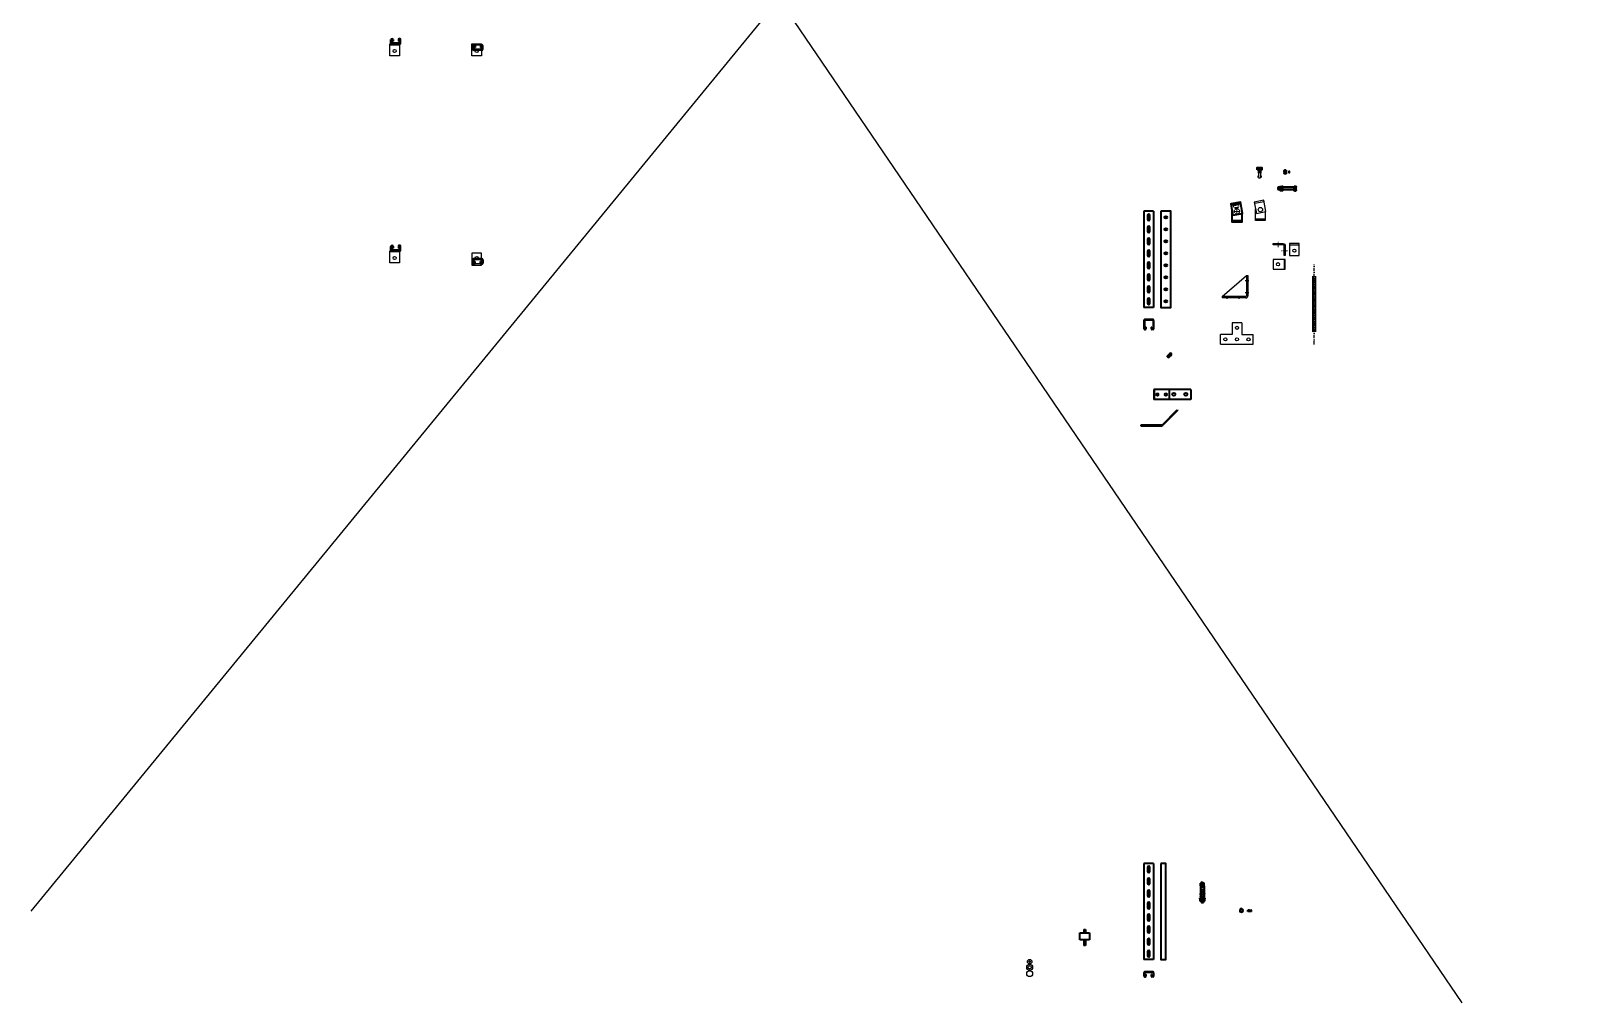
# Model space of a CAD drawing. Header units: millimetres. Extents: x -48331 to 47536, y -69828 to -11916.
# Drawn here: x -48331 to -41886, y -65517 to -61476 of the extents above; entities that cross this region are included whole.
import ezdxf

# ---------------------------------------------------------------- set-up
doc = ezdxf.new("R2010")
doc.units = ezdxf.units.MM
for name, pattern in [('CENTER', [24.5, 20, -2, 0.5, -2]), ('DASHDOT', [25.4, 12.7, -6.35, 0, -6.35]), ('DASHED', [19.05, 12.7, -6.35]), ('штрихпунктирная', [25.4, 12.7, -6.35, 0, -6.35])]:
    doc.linetypes.add(name, pattern=pattern)
doc.layers.add('100 noprint', color=2, linetype='Continuous', plot=False)
for name, color, linetype, lineweight in [('Основная', 1, 'Continuous', 40), ('Ось', 24, 'штрихпунктирная', 15), ('Тонкая', 4, 'Continuous', 15)]:
    doc.layers.add(name, color=color, linetype=linetype, lineweight=lineweight)

# ---------------------------------------------------------------- blocks, each defined once
blk = doc.blocks.new('виброопора')
at = {"color": 0, "lineweight": -2}
for p, q in [((-40, -15), (-40, 15)), ((-40, 15), (0, 15)), ((-24, 28), (-16, 28)), ((-24, 28), (-24, 15)), ((-16, 28), (-16, 15)), ((0, 15), (0, -15)), ((0, -15), (-40, -15)), ((-24, -15), (-24, -38)), ((-16, -38), (-24, -38)), ((-16, -15), (-16, -38))]:
    blk.add_line(p, q, dxfattribs=at)
blk = doc.blocks.new('BMC-10')
at = {"color": 0, "lineweight": 40}
for p, q in [((90.4, 4), (151.9, 65.4)), ((151.9, 65.4), (153.6, 63.6)), ((0, 2.5), (0, 0)), ((86.9, 2.5), (0, 2.5)), ((0, 0), (87.9, 0)), ((153.6, 63.6), (91.5, 1.5))]:
    blk.add_line(p, q, dxfattribs=at)
at = {"color": 0}
for p, q in [((13.5, 0), (13.5, 2.5)), ((26.5, 0), (26.5, 2.5)), ((63.5, 0), (63.5, 2.5)), ((76.5, 0), (76.5, 2.5)), ((99.5, 9.5), (97.8, 11.3)), ((108.7, 18.7), (107, 20.5)), ((134.9, 44.9), (133.1, 46.7)), ((144.1, 54.1), (142.3, 55.9))]:
    blk.add_line(p, q, dxfattribs=at)
at = {"color": 0, "lineweight": 40}
for centre in [(86.9, 7.5), (87.9, 5)]:
    blk.add_arc(centre, 5, 270, 315, dxfattribs=at)
blk = doc.blocks.new('*U224')
at = {"color": 0, "linetype": 'ByBlock', "lineweight": -2}
for radius in [8.95, 3.4]:
    blk.add_circle((0, 0), radius, dxfattribs=at)
for start, end in [(150, 210), (90, 150), (30, 90), (330, 30), (210, 270), (270, 330)]:
    blk.add_arc((0, 0), 6.5, start, end, dxfattribs=at)
at = {"color": 0, "linetype": 'ByBlock', "lineweight": 18}
blk.add_arc((0, 0), 4, 285, 195, dxfattribs=at)
at = {"color": 0, "linetype": 'ByBlock', "lineweight": -2}
for points, knots in [([(-7.9, 0), (-7.9, 0), (-7.9, 0), (-7.8, 0), (-7.6, 0), (-7.5, 0), (-7.5, 0), (-7.5, 0)], [0, 0, 0, 0, 0.0055928, 0.267766, 0.5287415, 0.7638863, 1, 1, 1, 1]), ([(-7.5, 0), (-7.4, 0.3), (-7.1, 0.8), (-6.6, 1.5), (-6.1, 2.4), (-5.8, 2.9), (-5.6, 3.2), (-5.6, 3.2)], [0, 0, 0, 0, 0.241329, 0.484101, 0.73348, 0.986343, 1, 1, 1, 1]), ([(-5.6, -3.2), (-5.7, -3.2), (-5.8, -2.9), (-6.1, -2.4), (-6.5, -1.8), (-6.8, -1.2), (-7.2, -0.6), (-7.4, -0.2), (-7.5, 0)], [0, 0, 0, 0, 0.066492, 0.250186, 0.435386, 0.624519, 0.814663, 1, 1, 1, 1]), ([(-5.6, 3.2), (-5.5, 3.5), (-5.2, 3.9), (-4.8, 4.6), (-4.4, 5.3), (-4.1, 5.9), (-3.9, 6.3), (-3.8, 6.5)], [0, 0, 0, 0, 0.2021902, 0.40646, 0.6162327, 0.8274157, 1, 1, 1, 1]), ([(-4, 6.9), (-4, 6.9), (-3.9, 6.8), (-3.9, 6.8), (-3.9, 6.7), (-3.8, 6.7), (-3.8, 6.6), (-3.8, 6.6), (-3.8, 6.5), (-3.8, 6.5), (-3.8, 6.5), (-3.8, 6.5)], [0, 0, 0, 0, 0.005577, 0.135399, 0.267591, 0.396682, 0.528513, 0.644768, 0.763654, 0.880037, 1, 1, 1, 1]), ([(-3.8, 6.5), (-3.5, 6.5), (-2.9, 6.5), (-2, 6.5), (-1, 6.5), (-0.4, 6.5), (0, 6.5), (0, 6.5)], [0, 0, 0, 0, 0.241329, 0.484101, 0.73348, 0.986343, 1, 1, 1, 1]), ([(0, 6.5), (0.3, 6.5), (0.8, 6.5), (1.6, 6.5), (2.4, 6.5), (3, 6.5), (3.4, 6.5), (3.7, 6.5), (3.8, 6.5)], [0, 0, 0, 0, 0.203201, 0.406451, 0.616887, 0.827403, 0.913675, 1, 1, 1, 1]), ([(3.8, 6.5), (3.8, 6.5), (3.8, 6.5), (3.8, 6.6), (3.9, 6.7), (3.9, 6.8), (4, 6.9), (4, 6.9)], [0, 0, 0, 0, 0.236114, 0.471259, 0.732234, 0.994407, 1, 1, 1, 1]), ([(5.6, 3.2), (5.6, 3.3), (5.4, 3.6), (5.1, 4.1), (4.8, 4.7), (4.4, 5.3), (4.1, 5.9), (3.9, 6.3), (3.8, 6.5)], [0, 0, 0, 0, 0.066492, 0.250918, 0.435384, 0.624997, 0.814662, 1, 1, 1, 1]), ([(7.5, 0), (7.3, 0.3), (7.1, 0.7), (6.7, 1.4), (6.3, 2), (6, 2.6), (5.7, 3), (5.6, 3.2)], [0, 0, 0, 0, 0.2652921, 0.4461548, 0.6279157, 0.8131846, 1, 1, 1, 1]), ([(7.5, 0), (7.4, -0.3), (7.1, -0.8), (6.6, -1.5), (6.1, -2.4), (5.8, -2.9), (5.6, -3.2), (5.6, -3.2)], [0, 0, 0, 0, 0.241329, 0.484101, 0.73348, 0.986343, 1, 1, 1, 1]), ([(7.5, 0), (7.5, 0), (7.5, 0), (7.6, 0), (7.8, 0), (7.9, 0), (7.9, 0), (7.9, 0)], [0, 0, 0, 0, 0.236114, 0.471259, 0.732234, 0.994407, 1, 1, 1, 1]), ([(-3.8, -6.5), (-3.8, -6.4), (-4, -6.1), (-4.3, -5.6), (-4.6, -5), (-4.9, -4.5), (-5.2, -3.9), (-5.5, -3.5), (-5.6, -3.2)], [0, 0, 0, 0, 0.132576, 0.26535, 0.506613, 0.627962, 0.748077, 1, 1, 1, 1]), ([(-4, -6.9), (-4, -6.9), (-3.9, -6.8), (-3.9, -6.7), (-3.8, -6.6), (-3.8, -6.5), (-3.8, -6.5), (-3.8, -6.5)], [0, 0, 0, 0, 0.005593, 0.267766, 0.528741, 0.763886, 1, 1, 1, 1]), ([(0, -6.5), (-0.3, -6.5), (-0.8, -6.5), (-1.6, -6.5), (-2.4, -6.5), (-3.1, -6.5), (-3.5, -6.5), (-3.8, -6.5)], [0, 0, 0, 0, 0.20219, 0.40646, 0.616233, 0.827416, 1, 1, 1, 1]), ([(3.8, -6.5), (3.4, -6.5), (2.8, -6.5), (2, -6.5), (1.4, -6.5), (0.7, -6.5), (0.3, -6.5), (0, -6.5), (0, -6.5)], [0, 0, 0, 0, 0.321892, 0.48401, 0.644254, 0.815311, 0.986345, 1, 1, 1, 1]), ([(5.6, -3.2), (5.5, -3.6), (5.2, -4), (4.8, -4.6), (4.5, -5.2), (4.2, -5.8), (3.9, -6.2), (3.8, -6.4), (3.8, -6.5)], [0, 0, 0, 0, 0.269885, 0.40643, 0.53977, 0.827389, 0.913668, 1, 1, 1, 1]), ([(3.8, -6.5), (3.8, -6.5), (3.8, -6.5), (3.8, -6.5), (3.8, -6.6), (3.8, -6.6), (3.8, -6.7), (3.9, -6.7), (3.9, -6.8), (3.9, -6.8), (4, -6.9), (4, -6.9)], [0, 0, 0, 0, 0.116301, 0.236347, 0.352534, 0.471488, 0.600521, 0.732409, 0.862213, 0.994423, 1, 1, 1, 1])]:
    blk.add_open_spline(points, degree=3, knots=knots, dxfattribs=at)
at = {"ltscale": 75}
blk.add_wipeout([(8.9, 0), (8.8, 1.9), (8.2, 3.6), (7.2, 5.3), (6, 6.7), (4.5, 7.8), (2.8, 8.5), (0.9, 8.9), (-0.9, 8.9), (-2.8, 8.5), (-4.5, 7.8), (-6, 6.7), (-7.2, 5.3), (-8.2, 3.6), (-8.8, 1.9), (-8.9, 0), (-8.8, -1.9), (-8.2, -3.6), (-7.2, -5.3), (-6, -6.7), (-4.5, -7.8), (-2.8, -8.5), (-0.9, -8.9), (0.9, -8.9), (2.8, -8.5), (4.5, -7.8), (6, -6.7), (7.2, -5.3), (8.2, -3.6), (8.8, -1.9)], dxfattribs=at)
at = {"layer": 'Ось', "ltscale": 75}
for p, q in [((-13, 0), (13, 0)), ((0, 13), (0, -13))]:
    blk.add_line(p, q, dxfattribs=at)
blk = doc.blocks.new('*U226')
for p, q in [((-9.8, 7.6), (-8.5, 8.4)), ((-9.8, 7.6), (-9.8, 0.8)), ((-9.8, 0.8), (-8.5, 0)), ((-8.5, 8.4), (-7.4, 8.4)), ((-8.5, 0), (-7.4, 0)), ((-7.4, 8.4), (0, 8.4)), ((-7.4, 0), (0, 0)), ((-4.9, 7.6), (-4.9, 0.8)), ((7.4, 8.4), (0, 8.4)), ((7.4, 0), (0, 0)), ((4.9, 7.6), (4.9, 0.8)), ((8.5, 8.4), (7.4, 8.4)), ((8.5, 0), (7.4, 0)), ((9.8, 7.6), (8.5, 8.4)), ((9.8, 0.8), (8.5, 0)), ((9.8, 7.6), (9.8, 0.8))]:
    blk.add_line(p, q)
for centre, radius, start, end in [((-7.2, 3.6), 4.78, 92.39039, 123.72138), ((-7.2, 4.8), 4.78, 236.27862, 267.60961), ((-7.6, 3.5), 4.95, 56.84011, 87.04124), ((-7.6, 4.9), 4.95, 272.95876, 303.15989), ((0.2, -8.3), 16.7, 90.69553, 107.82182), ((0.2, 16.7), 16.7, 252.17818, 269.30447), ((-0.2, -8.3), 16.7, 72.17818, 89.30447), ((-0.2, 16.7), 16.7, 270.69553, 287.82182), ((7.6, 3.5), 4.95, 92.95876, 123.15989), ((7.6, 4.9), 4.95, 236.84011, 267.04124), ((7.2, 3.6), 4.78, 56.27862, 87.60961), ((7.2, 4.8), 4.78, 272.39039, 303.72138)]:
    blk.add_arc(centre, radius, start, end)
blk.add_wipeout([(-9.8, 0.8), (-8.5, 0), (8.5, 0), (9.8, 0.8), (9.8, 7.6), (8.5, 8.4), (-8.5, 8.4), (-9.8, 7.6)])
blk = doc.blocks.new('профиль ДКС 21х41')
at = {"color": 0, "lineweight": 40}
for p, q in [((17, 0), (-17, 0)), ((-20.5, -3.5), (-20.5, -17.5)), ((-18, -3.5), (-18, -17.5)), ((17, -2.5), (-17, -2.5)), ((-17, -18.5), (-14.5, -18.5)), ((-17, -21), (-14.5, -21)), ((-13.5, -11), (-11, -11)), ((-13.5, -17.5), (-13.5, -11)), ((-11, -17.5), (-11, -11)), ((13.5, -11), (11, -11)), ((11, -17.5), (11, -11)), ((13.5, -17.5), (13.5, -11)), ((17, -18.5), (14.5, -18.5)), ((17, -21), (14.5, -21)), ((18, -3.5), (18, -17.5)), ((20.5, -3.5), (20.5, -17.5))]:
    blk.add_line(p, q, dxfattribs=at)
for centre, radius, start, end in [((-17, -3.5), 3.5, 90, 180), ((17, -3.5), 3.5, 0, 90), ((-17, -17.5), 3.5, 180, 270), ((-17, -3.5), 1, 90, 180), ((-17, -17.5), 1, 180, 270), ((-14.5, -17.5), 3.5, 270, 0), ((-14.5, -17.5), 1, 270, 0), ((14.5, -17.5), 3.5, 180, 270), ((14.5, -17.5), 1, 180, 270), ((17, -3.5), 1, 0, 90), ((17, -17.5), 3.5, 270, 0), ((17, -17.5), 1, 270, 0)]:
    blk.add_arc(centre, radius, start, end, dxfattribs=at)
blk = doc.blocks.new('профиль ДКС 41х41')
at = {"color": 0, "lineweight": 40}
for p, q in [((17, 0), (-17, 0)), ((-20.5, -3.5), (-20.5, -37.5)), ((-18, -3.5), (-18, -37.5)), ((17, -2.5), (-17, -2.5)), ((-17, -38.5), (-14.5, -38.5)), ((-17, -41), (-14.5, -41)), ((-13.5, -31), (-11, -31)), ((-13.5, -37.5), (-13.5, -31)), ((-11, -37.5), (-11, -31)), ((13.5, -31), (11, -31)), ((11, -37.5), (11, -31)), ((13.5, -37.5), (13.5, -31)), ((17, -38.5), (14.5, -38.5)), ((17, -41), (14.5, -41)), ((18, -3.5), (18, -37.5)), ((20.5, -3.5), (20.5, -37.5))]:
    blk.add_line(p, q, dxfattribs=at)
for centre, radius, start, end in [((-17, -3.5), 3.5, 90, 180), ((17, -3.5), 3.5, 0, 90), ((-17, -37.5), 3.5, 180, 270), ((-17, -3.5), 1, 90, 180), ((-17, -37.5), 1, 180, 270), ((-14.5, -37.5), 3.5, 270, 0), ((-14.5, -37.5), 1, 270, 0), ((14.5, -37.5), 3.5, 180, 270), ((14.5, -37.5), 1, 180, 270), ((17, -3.5), 1, 0, 90), ((17, -37.5), 3.5, 270, 0), ((17, -37.5), 1, 270, 0)]:
    blk.add_arc(centre, radius, start, end, dxfattribs=at)

msp = doc.modelspace()

# ---------------------------------------------------------------- hatches: boundary and pattern name
at = {"layer": 'Тонкая'}
h = msp.add_hatch(dxfattribs=at)
h.set_pattern_fill('ANSI31', color=256, scale=0.75, angle=90, style=0)
h.set_pattern_definition([(135, (-5754.727, -9104.4816), (-1.68379802, -1.68379802), [])])
h.paths.add_polyline_path([(-43322.9, -62265.5), (-43326.4, -62265.5, -0.104792), (-43326.7, -62265.5), (-43336.4, -62265.5), (-43336.4, -62270.5), (-43322.9, -62270.5)])
h.paths.add_polyline_path([(-43296.4, -62265.5), (-43306.1, -62265.5, -0.104792), (-43306.5, -62265.5), (-43309.9, -62265.5), (-43309.9, -62270.5), (-43296.4, -62270.5)])

# ---------------------------------------------------------------- linework, layer by layer
at = {"color": 0, "linetype": 'ByBlock', "lineweight": -2}
for p, q in [((-46798.8, -61534), (-46838.8, -61534)), ((-46457.4, -61534), (-46497.4, -61534)), ((-43097.5, -62364.5), (-43057.5, -62364.5)), ((-46798.8, -62394), (-46838.8, -62394)), ((-46457.4, -62444), (-46497.4, -62444)), ((-43120.1, -62425.3), (-43120.1, -62465.3))]:
    msp.add_line(p, q, dxfattribs=at)
at = {"lineweight": 40}
for p, q in [((-46834.6, -61525.5), (-46834.6, -61511.5)), ((-46832.1, -61525.5), (-46832.1, -61511.5)), ((-46831.1, -61508), (-46828.6, -61508)), ((-46831.1, -61510.5), (-46828.6, -61510.5)), ((-46797.1, -61526.5), (-46831.1, -61526.5)), ((-46797.1, -61529), (-46831.1, -61529)), ((-46827.6, -61511.5), (-46827.6, -61518)), ((-46827.6, -61518), (-46825.1, -61518)), ((-46825.1, -61511.5), (-46825.1, -61518)), ((-46803.1, -61511.5), (-46803.1, -61518)), ((-46800.6, -61518), (-46803.1, -61518)), ((-46800.6, -61511.5), (-46800.6, -61518)), ((-46797.1, -61508), (-46799.6, -61508)), ((-46797.1, -61510.5), (-46799.6, -61510.5)), ((-46796.1, -61525.5), (-46796.1, -61511.5)), ((-46793.6, -61525.5), (-46793.6, -61511.5)), ((-46493.2, -61551.5), (-46493.2, -61537.5)), ((-46490.7, -61551.5), (-46490.7, -61537.5)), ((-46489.7, -61534), (-46487.2, -61534)), ((-46489.7, -61536.5), (-46487.2, -61536.5)), ((-46486.2, -61537.5), (-46486.2, -61544)), ((-46486.2, -61544), (-46483.7, -61544)), ((-46483.7, -61537.5), (-46483.7, -61544)), ((-46461.7, -61537.5), (-46461.7, -61544)), ((-46459.2, -61544), (-46461.7, -61544)), ((-46459.2, -61537.5), (-46459.2, -61544)), ((-46455.7, -61534), (-46458.2, -61534)), ((-46455.7, -61536.5), (-46458.2, -61536.5)), ((-46454.7, -61551.5), (-46454.7, -61537.5)), ((-46452.2, -61551.5), (-46452.2, -61537.5)), ((-46455.7, -61552.5), (-46489.7, -61552.5)), ((-46455.7, -61555), (-46489.7, -61555)), ((-43118.7, -62054.3), (-43119.3, -62055.3)), ((-43119.3, -62055.3), (-43119.3, -62056.2)), ((-43119.3, -62061.8), (-43119.3, -62056.2)), ((-43119.3, -62061.8), (-43119.3, -62067.4)), ((-43114, -62054.3), (-43118.7, -62054.3)), ((-43114, -62058), (-43118.7, -62058)), ((-43114, -62065.5), (-43118.7, -62065.5)), ((-43114, -62054.3), (-43114, -62069.3)), ((-43112.7, -62054.5), (-43114, -62054.5)), ((-43112.7, -62054.5), (-43112.6, -62054.6)), ((-43112.6, -62053.9), (-43112.6, -62069.9)), ((-43112.6, -62053.9), (-43111, -62053.9)), ((-43112.6, -62054.6), (-43112.6, -62069.1)), ((-43111, -62053.9), (-43111, -62069.9)), ((-43098, -62058.5), (-43098.6, -62057.8)), ((-43098.6, -62061.8), (-43098.6, -62057.8)), ((-43098.6, -62065.8), (-43098.6, -62061.8)), ((-43098.6, -62065.8), (-43098, -62065.1)), ((-43098, -62061.8), (-43098, -62058.5)), ((-43098, -62065.1), (-43098, -62061.8)), ((-43227.2, -62083.5), (-43227.2, -62077.3)), ((-43226.4, -62084.3), (-43227.2, -62083.5)), ((-43217.2, -62083.5), (-43227.2, -62083.5)), ((-43226.4, -62077.3), (-43226.4, -62084.3)), ((-43226.4, -62084.3), (-43218, -62084.3)), ((-43218, -62077.3), (-43218, -62084.3)), ((-43217.2, -62083.5), (-43218, -62084.3)), ((-43217.2, -62077.3), (-43217.2, -62083.5)), ((-43119.3, -62067.4), (-43119.3, -62068.3)), ((-43119.3, -62068.3), (-43118.7, -62069.3)), ((-43114, -62069.3), (-43118.7, -62069.3)), ((-43112.6, -62069.1), (-43114, -62069.1)), ((-43112.6, -62069.9), (-43111, -62069.9)), ((-43703.6, -62224.9), (-43703.6, -62624.9)), ((-43688.4, -62241.7), (-43688.4, -62258.2)), ((-43677.9, -62258.2), (-43677.9, -62241.7)), ((-43662.6, -62224.9), (-43662.6, -62624.9)), ((-43688.4, -62291.7), (-43688.4, -62308.2)), ((-43677.9, -62308.2), (-43677.9, -62291.7)), ((-46834.6, -62385.5), (-46834.6, -62371.5)), ((-46832.1, -62385.5), (-46832.1, -62371.5)), ((-46831.1, -62368), (-46828.6, -62368)), ((-46831.1, -62370.5), (-46828.6, -62370.5)), ((-46797.1, -62386.5), (-46831.1, -62386.5)), ((-46827.6, -62371.5), (-46827.6, -62378)), ((-46827.6, -62378), (-46825.1, -62378)), ((-46825.1, -62371.5), (-46825.1, -62378)), ((-46803.1, -62371.5), (-46803.1, -62378)), ((-46800.6, -62378), (-46803.1, -62378)), ((-46800.6, -62371.5), (-46800.6, -62378)), ((-46797.1, -62368), (-46799.6, -62368)), ((-46797.1, -62370.5), (-46799.6, -62370.5)), ((-46796.1, -62385.5), (-46796.1, -62371.5)), ((-46793.6, -62385.5), (-46793.6, -62371.5)), ((-43688.4, -62341.7), (-43688.4, -62358.2)), ((-43677.9, -62358.2), (-43677.9, -62341.7)), ((-46797.1, -62389), (-46831.1, -62389)), ((-46493.2, -62426.5), (-46493.2, -62440.5)), ((-46490.7, -62426.5), (-46490.7, -62440.5)), ((-46455.7, -62423), (-46489.7, -62423)), ((-46455.7, -62425.5), (-46489.7, -62425.5)), ((-46489.7, -62441.5), (-46487.2, -62441.5)), ((-46489.7, -62444), (-46487.2, -62444)), ((-46486.2, -62434), (-46483.7, -62434)), ((-46486.2, -62440.5), (-46486.2, -62434)), ((-46483.7, -62440.5), (-46483.7, -62434)), ((-46459.2, -62434), (-46461.7, -62434)), ((-46461.7, -62440.5), (-46461.7, -62434)), ((-46459.2, -62440.5), (-46459.2, -62434)), ((-46455.7, -62441.5), (-46458.2, -62441.5)), ((-46455.7, -62444), (-46458.2, -62444)), ((-46454.7, -62426.5), (-46454.7, -62440.5)), ((-46452.2, -62426.5), (-46452.2, -62440.5)), ((-43688.4, -62391.7), (-43688.4, -62408.2)), ((-43688.4, -62441.7), (-43688.4, -62458.2)), ((-43677.9, -62408.2), (-43677.9, -62391.7)), ((-43677.9, -62458.2), (-43677.9, -62441.7)), ((-43688.4, -62491.7), (-43688.4, -62508.2)), ((-43677.9, -62508.2), (-43677.9, -62491.7)), ((-42999.9, -62726.2), (-42999.9, -62494.7)), ((-42989.9, -62726.2), (-42989.9, -62494.7)), ((-43688.4, -62541.7), (-43688.4, -62558.2)), ((-43677.9, -62558.2), (-43677.9, -62541.7)), ((-43688.4, -62591.7), (-43688.4, -62608.2)), ((-43677.9, -62608.2), (-43677.9, -62591.7)), ((-43598.6, -62829.4), (-43602.2, -62825.7)), ((-43588.9, -62821.7), (-43599.3, -62832.1)), ((-43591.7, -62822.4), (-43595.3, -62818.8)), ((-43662.2, -62966.1), (-43662.2, -63007.1)), ((-43508.6, -62966.1), (-43662.2, -62966.1)), ((-43660.4, -62966.1), (-43660.4, -63007.1)), ((-43508.6, -63007.1), (-43662.2, -63007.1)), ((-43703.6, -64936.2), (-43703.6, -65336.2)), ((-43688.4, -64952.9), (-43688.4, -64969.4)), ((-43677.9, -64969.4), (-43677.9, -64952.9)), ((-43662.6, -64936.2), (-43662.6, -65336.2)), ((-43688.4, -65002.9), (-43688.4, -65019.4)), ((-43677.9, -65019.4), (-43677.9, -65002.9)), ((-43460.2, -65014.3), (-43468.2, -65019)), ((-43468.2, -65029.3), (-43468.2, -65019)), ((-43468.2, -65019), (-43452.2, -65019)), ((-43466.6, -65029.3), (-43468.2, -65029.3)), ((-43468.2, -65029.3), (-43468.2, -65074)), ((-43466.6, -65029.3), (-43465.9, -65029.3)), ((-43465.9, -65029.3), (-43465.2, -65030.3)), ((-43464.2, -65021), (-43465.2, -65022)), ((-43465.2, -65024.5), (-43465.2, -65022)), ((-43465.2, -65022), (-43455.2, -65022)), ((-43464.6, -65029.3), (-43465.2, -65030.3)), ((-43464.6, -65029.3), (-43455.9, -65029.3)), ((-43464.2, -65021), (-43456.2, -65021)), ((-43460.2, -65014.3), (-43452.2, -65019)), ((-43455.2, -65022), (-43456.2, -65021)), ((-43455.9, -65029.3), (-43455.2, -65030.3)), ((-43455.2, -65024.5), (-43455.2, -65022)), ((-43454.6, -65029.3), (-43455.2, -65030.3)), ((-43454.6, -65029.3), (-43452.2, -65029.3)), ((-43452.2, -65029.3), (-43452.2, -65019)), ((-43452.2, -65029.3), (-43452.2, -65074)), ((-43688.4, -65052.9), (-43688.4, -65069.4)), ((-43677.9, -65069.4), (-43677.9, -65052.9)), ((-43470.1, -65081.3), (-43450.4, -65081.3)), ((-43468.2, -65059.7), (-43469.4, -65064.5)), ((-43469.1, -65065.5), (-43468.2, -65066.2)), ((-43468.2, -65074), (-43452.2, -65074)), ((-43468.2, -65076), (-43468.2, -65080.8)), ((-43468.2, -65076), (-43452.2, -65076)), ((-43467.7, -65081.3), (-43468.2, -65080.8)), ((-43468.2, -65080.8), (-43452.2, -65080.8)), ((-43467.7, -65081.3), (-43452.7, -65081.3)), ((-43452.9, -65091.8), (-43467.6, -65091.8)), ((-43466.1, -65032.9), (-43464.4, -65032.9)), ((-43466.1, -65033.6), (-43464.4, -65033.6)), ((-43465.2, -65044.7), (-43465.2, -65069.7)), ((-43465.2, -65091.8), (-43465.2, -65098.2)), ((-43465.1, -65090.4), (-43465.1, -65085.3)), ((-43454.4, -65032.9), (-43456.1, -65032.9)), ((-43454.4, -65033.6), (-43456.1, -65033.6)), ((-43455.3, -65090.4), (-43455.3, -65085.3)), ((-43455.2, -65044.7), (-43455.2, -65069.3)), ((-43455.2, -65091.8), (-43455.2, -65098.2)), ((-43452.7, -65081.3), (-43452.2, -65080.8)), ((-43452.2, -65059.7), (-43451, -65064.5)), ((-43451.4, -65065.5), (-43452.2, -65066.2)), ((-43452.2, -65076), (-43452.2, -65080.8)), ((-43688.4, -65102.9), (-43688.4, -65119.4)), ((-43688.4, -65152.9), (-43688.4, -65169.4)), ((-43677.9, -65119.4), (-43677.9, -65102.9)), ((-43677.9, -65169.4), (-43677.9, -65152.9)), ((-43464.2, -65099.2), (-43465.2, -65098.2)), ((-43455.2, -65098.2), (-43465.2, -65098.2)), ((-43464.2, -65099.2), (-43456.2, -65099.2)), ((-43456.2, -65099.2), (-43455.2, -65098.2)), ((-43269.9, -65130.4), (-43270.9, -65130.9)), ((-43270.9, -65135.7), (-43270.9, -65130.9)), ((-43267.1, -65135.7), (-43270.9, -65135.7)), ((-43269, -65130.4), (-43269.9, -65130.4)), ((-43263.4, -65130.4), (-43269, -65130.4)), ((-43267.1, -65135.7), (-43267.1, -65130.9)), ((-43259.6, -65135.7), (-43267.1, -65135.7)), ((-43263.4, -65130.4), (-43257.7, -65130.4)), ((-43259.6, -65135.7), (-43259.6, -65130.9)), ((-43255.9, -65135.7), (-43259.6, -65135.7)), ((-43256.9, -65130.4), (-43257.7, -65130.4)), ((-43255.9, -65130.9), (-43256.9, -65130.4)), ((-43255.9, -65135.7), (-43255.9, -65130.9)), ((-43688.4, -65202.9), (-43688.4, -65219.4)), ((-43677.9, -65219.4), (-43677.9, -65202.9)), ((-43688.4, -65252.9), (-43688.4, -65269.4)), ((-43677.9, -65269.4), (-43677.9, -65252.9)), ((-43688.4, -65302.9), (-43688.4, -65319.4)), ((-43677.9, -65319.4), (-43677.9, -65302.9))]:
    msp.add_line(p, q, dxfattribs=at)
for p, q in [((-43112.7, -62060.9), (-43114, -62062.5)), ((-43113.8, -62062.7), (-43114, -62062.5)), ((-43112.6, -62061.1), (-43113.8, -62062.7)), ((-43112.7, -62060.9), (-43112.6, -62061.1)), ((-43098, -62058.5), (-43100.6, -62058.5)), ((-43098, -62065.1), (-43100.6, -62065.1)), ((-43203.7, -62185.4), (-43242.9, -62193.1)), ((-43198.6, -62258.2), (-43238.6, -62258.2)), ((-42998.8, -62494.7), (-42998.8, -62726.2)), ((-42991, -62494.7), (-42991, -62726.2)), ((-43464.2, -65021), (-43464.2, -65024.5)), ((-43456.2, -65021), (-43456.2, -65024.5)), ((-43464.2, -65099.2), (-43464.2, -65091.8)), ((-43463, -65033.7), (-43463, -65039)), ((-43463, -65039), (-43460.2, -65037)), ((-43463, -65042.8), (-43463, -65048.1)), ((-43463, -65048.1), (-43460.2, -65046.1)), ((-43463, -65051.9), (-43463, -65057.2)), ((-43463, -65057.2), (-43460.2, -65055.2)), ((-43463, -65061), (-43463, -65066.3)), ((-43463, -65066.3), (-43460.2, -65064.3)), ((-43457.5, -65039), (-43460.2, -65037)), ((-43457.5, -65048.1), (-43460.2, -65046.1)), ((-43457.5, -65057.2), (-43460.2, -65055.2)), ((-43457.5, -65066.3), (-43460.2, -65064.3)), ((-43457.5, -65033.7), (-43457.5, -65039)), ((-43457.5, -65042.8), (-43457.5, -65048.1)), ((-43457.5, -65051.9), (-43457.5, -65057.2)), ((-43457.5, -65061), (-43457.5, -65066.3)), ((-43456.2, -65099.2), (-43456.2, -65091.8))]:
    msp.add_line(p, q)
at = {"color": 0, "linetype": 'CENTER', "lineweight": 18}
for p, q in [((-43145.1, -62374.5), (-43145.1, -62349.5)), ((-43105.6, -62389), (-43130.6, -62389))]:
    msp.add_line(p, q, dxfattribs=at)
at = {"linetype": 'DASHDOT'}
msp.add_line((-42994.9, -62778.5), (-42994.9, -62444.7), dxfattribs=at)
at = {"color": 1, "lineweight": -2}
for p, q in [((-43378.3, -62579.1), (-43276.8, -62492.6)), ((-43267.1, -62513.8), (-43281.4, -62513.8)), ((-43276.8, -62492.6), (-43276.8, -62577.1)), ((-43276.8, -62492.6), (-43270.8, -62492.6)), ((-43270.8, -62492.6), (-43270.8, -62577.1)), ((-43278.8, -62579.1), (-43378.3, -62579.1)), ((-43378.3, -62579.1), (-43378.3, -62585.1)), ((-43358.3, -62576.8), (-43358.3, -62588.5)), ((-43308.3, -62576.8), (-43308.3, -62588.5)), ((-43267.1, -62563.8), (-43281.4, -62563.8)), ((-43278.8, -62585.1), (-43378.3, -62585.1)), ((-43296.3, -62689.6), (-43336.3, -62689.6)), ((-43336.3, -62689.6), (-43336.3, -62737.6)), ((-43296.3, -62689.6), (-43296.3, -62737.6)), ((-43384.3, -62777.6), (-43384.3, -62737.6)), ((-43336.3, -62737.6), (-43384.3, -62737.6)), ((-43296.3, -62737.6), (-43248.3, -62737.6)), ((-43248.3, -62777.6), (-43248.3, -62737.6)), ((-43384.3, -62777.6), (-43248.3, -62777.6))]:
    msp.add_line(p, q, dxfattribs=at)
at = {"linetype": 'DASHED', "lineweight": -2}
for p, q in [((-43632.4, -64947.7), (-43629.9, -64947.7)), ((-43629.9, -65336.2), (-43629.9, -64936.2)), ((-43632.4, -64974.7), (-43629.9, -64974.7)), ((-43632.4, -64997.7), (-43629.9, -64997.7)), ((-43632.4, -65024.7), (-43629.9, -65024.7)), ((-43632.4, -65047.7), (-43629.9, -65047.7)), ((-43632.4, -65074.7), (-43629.9, -65074.7)), ((-43632.4, -65097.7), (-43629.9, -65097.7)), ((-43632.4, -65124.7), (-43629.9, -65124.7)), ((-43632.4, -65147.7), (-43629.9, -65147.7)), ((-43632.4, -65174.7), (-43629.9, -65174.7)), ((-43632.4, -65197.7), (-43629.9, -65197.7)), ((-43632.4, -65224.7), (-43629.9, -65224.7)), ((-43632.4, -65247.7), (-43629.9, -65247.7)), ((-43632.4, -65274.7), (-43629.9, -65274.7)), ((-43632.4, -65297.7), (-43629.9, -65297.7)), ((-43632.4, -65324.7), (-43629.9, -65324.7))]:
    msp.add_line(p, q, dxfattribs=at)
at = {"color": 0, "linetype": 'ByBlock', "lineweight": -2}
for points in [[(-46838.8, -61579), (-46838.8, -61529), (-46798.8, -61529), (-46798.8, -61579)], [(-46497.4, -61579), (-46497.4, -61529), (-46457.4, -61529), (-46457.4, -61579)], [(-43057.5, -62409.5), (-43057.5, -62359.5), (-43097.5, -62359.5), (-43097.5, -62409.5)], [(-46838.8, -62439), (-46838.8, -62389), (-46798.8, -62389), (-46798.8, -62439)], [(-46497.4, -62399), (-46497.4, -62449), (-46457.4, -62449), (-46457.4, -62399)], [(-43165.1, -62465.3), (-43115.1, -62465.3), (-43115.1, -62425.3), (-43165.1, -62425.3)]]:
    msp.add_lwpolyline(points, close=True, dxfattribs=at)
at = {"lineweight": 40}
for points in [[(-43098.6, -62057.8), (-43100.6, -62057.8)], [(-43100.6, -62065.8), (-43098.6, -62065.8)]]:
    msp.add_lwpolyline(points, dxfattribs=at)
for points in [[(-43234.8, -62234), (-43195.6, -62226.3), (-43200.2, -62202.9), (-43204.8, -62179.5), (-43244.1, -62187.2)], [(-43632.4, -62236.4), (-43632.4, -62263.4), (-43629.9, -62263.4), (-43629.9, -62236.4)], [(-43632.4, -62286.4), (-43632.4, -62313.4), (-43629.9, -62313.4), (-43629.9, -62286.4)], [(-43632.4, -62336.4), (-43632.4, -62363.4), (-43629.9, -62363.4), (-43629.9, -62336.4)], [(-43632.4, -62386.4), (-43632.4, -62413.4), (-43629.9, -62413.4), (-43629.9, -62386.4)], [(-43632.4, -62436.4), (-43632.4, -62463.4), (-43629.9, -62463.4), (-43629.9, -62436.4)], [(-43632.4, -62486.4), (-43632.4, -62513.4), (-43629.9, -62513.4), (-43629.9, -62486.4)], [(-43632.4, -62536.4), (-43632.4, -62563.4), (-43629.9, -62563.4), (-43629.9, -62536.4)], [(-43632.4, -62586.4), (-43632.4, -62613.4), (-43629.9, -62613.4), (-43629.9, -62586.4)]]:
    msp.add_lwpolyline(points, close=True)
at = {"lineweight": 40, "flags": 128}
for points in [[(-43662.6, -62224.9), (-43703.6, -62224.9)], [(-43662.6, -62624.9), (-43703.6, -62624.9)], [(-43588.9, -62821.7), (-43588.2, -62818.9), (-43591.8, -62815.3), (-43594.6, -62816.1), (-43604.9, -62826.4), (-43605.7, -62829.2), (-43602.1, -62832.8), (-43599.3, -62832.1)], [(-43598.6, -62966.1), (-43598.6, -63007.1)], [(-43508.6, -62966.1), (-43508.6, -63007.1)], [(-43662.6, -64936.2), (-43703.6, -64936.2)], [(-43450.4, -65081.3), (-43450.4, -65083.8), (-43470.1, -65083.8), (-43470.1, -65081.3)], [(-43452.9, -65091.8), (-43450.4, -65090.4), (-43450.4, -65085.3), (-43452.9, -65083.8), (-43467.6, -65083.8), (-43470.1, -65085.3), (-43470.1, -65090.4), (-43467.6, -65091.8)], [(-43662.6, -65336.2), (-43703.6, -65336.2)]]:
    msp.add_lwpolyline(points, dxfattribs=at)
for points in [[(-43632.4, -62224.9), (-43632.4, -62624.9), (-43591.4, -62624.9), (-43591.4, -62224.9)], [(-43632.4, -64936.2), (-43632.4, -65336.2), (-43611.4, -65336.2), (-43611.4, -64936.2)], [(-43466.1, -65032), (-43466.1, -65037.7), (-43466.7, -65037.7), (-43466.7, -65032)], [(-43466.1, -65032), (-43466.1, -65037.7), (-43464.4, -65037.7), (-43464.4, -65032)], [(-43454.4, -65032), (-43454.4, -65037.7), (-43456.1, -65037.7), (-43456.1, -65032)], [(-43454.4, -65032), (-43454.4, -65037.7), (-43453.8, -65037.7), (-43453.8, -65032)], [(-43304.2, -65128), (-43304.2, -65135.5), (-43297.7, -65139.3), (-43291.2, -65135.5), (-43291.2, -65128), (-43297.7, -65124.2)]]:
    msp.add_lwpolyline(points, close=True, dxfattribs=at)
msp.add_lwpolyline([(-43198.6, -62226.9), (-43198.6, -62263.2), (-43238.6, -62263.2), (-43238.6, -62214.9)])
at = {"color": 0, "linetype": 'ByBlock', "lineweight": -2}
msp.add_lwpolyline([(-43120.1, -62409.5), (-43120.1, -62369.5, 0.414214), (-43125.1, -62364.5), (-43165.1, -62364.5), (-43165.1, -62359.5), (-43125.1, -62359.5, -0.414214), (-43115.1, -62369.5), (-43115.1, -62409.5)], format="xyb", close=True, dxfattribs=at)
at = {"lineweight": 40, "flags": 128}
for points in [[(-43591.8, -62815.3, 0.267949), (-43595.3, -62818.8, 0.168211), (-43602.2, -62825.7, 0.267949), (-43605.7, -62829.2, 0.267949)], [(-43588.2, -62818.9, -0.267949), (-43591.7, -62822.4, -0.168211), (-43598.6, -62829.4, -0.267949), (-43602.1, -62832.8, -0.267949)], [(-43452.9, -65029.3), (-43452.5, -65025.7, 0.476153), (-43453.5, -65024.5), (-43467, -65024.5, 0.476153), (-43468, -65025.7), (-43467.6, -65029.3)], [(-43450.4, -65085.3, 0.267949), (-43455.3, -65085.3, 0.168211), (-43465.1, -65085.3, 0.267949), (-43470.1, -65085.3, 0.267949)], [(-43450.4, -65090.4, -0.267949), (-43455.3, -65090.4, -0.168211), (-43465.1, -65090.4, -0.267949), (-43470.1, -65090.4, -0.267949)]]:
    msp.add_lwpolyline(points, format="xyb", dxfattribs=at)
at = {"color": 0, "linetype": 'ByBlock', "lineweight": -2}
for centre in [(-46818.8, -61559), (-46477.4, -61559), (-43077.5, -62389), (-46818.8, -62419), (-46477.4, -62419), (-43145.1, -62445.3)]:
    msp.add_circle(centre, 6.5, dxfattribs=at)
at = {"lineweight": 40}
for centre, radius in [((-43611.9, -62249.9), 5), ((-43611.9, -62299.9), 5), ((-43611.9, -62349.9), 5), ((-43611.9, -62399.9), 5), ((-43611.9, -62449.9), 5), ((-43611.9, -62499.9), 5), ((-43611.9, -62549.9), 5), ((-43611.9, -62599.9), 5), ((-43578.6, -62986.6), 6.5), ((-43528.6, -62986.6), 6.5), ((-43297.7, -65131.7), 5.85)]:
    msp.add_circle(centre, radius, dxfattribs=at)
msp.add_circle((-43218.6, -62218.4), 8.95)
at = {"color": 1, "lineweight": -2}
for centre, radius in [((-43316.3, -62709.6), 6.5), ((-43364.3, -62757.6), 6.5), ((-43316.3, -62757.6), 6.5), ((-43268.3, -62757.6), 6.5), ((-44178.1, -65344.6), 9.18), ((-44178.1, -65344.6), 3.17), ((-44178.1, -65368.4), 12.3), ((-44178.1, -65394.5), 12.3), ((-44178.1, -65368.4), 6.35)]:
    msp.add_circle(centre, radius, dxfattribs=at)
at = {"lineweight": 40}
for centre, radius, start, end in [((-46831.1, -61511.5), 3.5, 90, 180), ((-46831.1, -61525.5), 3.5, 180, 270), ((-46831.1, -61511.5), 1, 90, 180), ((-46831.1, -61525.5), 1, 180, 270), ((-46828.6, -61511.5), 3.5, 0, 90), ((-46828.6, -61511.5), 1, 0, 90), ((-46799.6, -61511.5), 3.5, 90, 180), ((-46799.6, -61511.5), 1, 90, 180), ((-46797.1, -61511.5), 3.5, 0, 90), ((-46797.1, -61511.5), 1, 0, 90), ((-46797.1, -61525.5), 3.5, 270, 0), ((-46797.1, -61525.5), 1, 270, 0), ((-46489.7, -61537.5), 3.5, 90, 180), ((-46489.7, -61537.5), 1, 90, 180), ((-46487.2, -61537.5), 3.5, 0, 90), ((-46487.2, -61537.5), 1, 0, 90), ((-46458.2, -61537.5), 3.5, 90, 180), ((-46458.2, -61537.5), 1, 90, 180), ((-46455.7, -61537.5), 3.5, 0, 90), ((-46455.7, -61537.5), 1, 0, 90), ((-46489.7, -61551.5), 3.5, 180, 270), ((-46489.7, -61551.5), 1, 180, 270), ((-46455.7, -61551.5), 3.5, 270, 0), ((-46455.7, -61551.5), 1, 270, 0), ((-43683.1, -62241.7), 5.25, 0, 180), ((-43683.1, -62258.2), 5.25, 180, 0), ((-43683.1, -62291.7), 5.25, 0, 180), ((-43683.1, -62308.2), 5.25, 180, 0), ((-46831.1, -62371.5), 3.5, 90, 180), ((-46831.1, -62385.5), 3.5, 180, 270), ((-46831.1, -62371.5), 1, 90, 180), ((-46831.1, -62385.5), 1, 180, 270), ((-46828.6, -62371.5), 3.5, 0, 90), ((-46828.6, -62371.5), 1, 0, 90), ((-46799.6, -62371.5), 3.5, 90, 180), ((-46799.6, -62371.5), 1, 90, 180), ((-46797.1, -62371.5), 3.5, 0, 90), ((-46797.1, -62371.5), 1, 0, 90), ((-46797.1, -62385.5), 3.5, 270, 0), ((-46797.1, -62385.5), 1, 270, 0), ((-43683.1, -62341.7), 5.25, 0, 180), ((-43683.1, -62358.2), 5.25, 180, 0), ((-43683.1, -62391.7), 5.25, 0, 180), ((-46489.7, -62426.5), 3.5, 90, 180), ((-46489.7, -62440.5), 3.5, 180, 270), ((-46489.7, -62426.5), 1, 90, 180), ((-46489.7, -62440.5), 1, 180, 270), ((-46487.2, -62440.5), 3.5, 270, 0), ((-46487.2, -62440.5), 1, 270, 0), ((-46458.2, -62440.5), 3.5, 180, 270), ((-46458.2, -62440.5), 1, 180, 270), ((-46455.7, -62426.5), 3.5, 0, 90), ((-46455.7, -62426.5), 1, 0, 90), ((-46455.7, -62440.5), 3.5, 270, 0), ((-46455.7, -62440.5), 1, 270, 0), ((-43683.1, -62408.2), 5.25, 180, 0), ((-43683.1, -62441.7), 5.25, 0, 180), ((-43683.1, -62458.2), 5.25, 180, 0), ((-43683.1, -62491.7), 5.25, 0, 180), ((-43683.1, -62508.2), 5.25, 180, 0), ((-43683.1, -62541.7), 5.25, 0, 180), ((-43683.1, -62558.2), 5.25, 180, 0), ((-43683.1, -62591.7), 5.25, 0, 180), ((-43683.1, -62608.2), 5.25, 180, 0), ((-43683.1, -64952.9), 5.25, 0, 180), ((-43683.1, -64969.4), 5.25, 180, 0), ((-43683.1, -65002.9), 5.25, 0, 180), ((-43683.1, -65019.4), 5.25, 180, 0), ((-43683.1, -65052.9), 5.25, 0, 180), ((-43683.1, -65069.4), 5.25, 180, 0), ((-43468.5, -65064.7), 1, 165.7994, 232.95317), ((-43468.2, -65075), 1, 270, 90), ((-43462.4, -65054.6), 3.54, 142.17677, 217.82323), ((-43462.4, -65067.5), 3.54, 142.17677, 217.82323), ((-43468, -65054.6), 3.54, 322.17677, 37.82323), ((-43468, -65067.5), 3.54, 322.17677, 37.82323), ((-43452.4, -65054.6), 3.54, 142.17677, 217.82323), ((-43452.4, -65067.2), 3.54, 142.17677, 217.82323), ((-43458, -65054.6), 3.54, 322.17677, 37.82323), ((-43458, -65067.2), 3.54, 322.17677, 37.82323), ((-43452.2, -65075), 1, 90, 270), ((-43452, -65064.7), 1, 307.04683, 14.2006), ((-43683.1, -65102.9), 5.25, 0, 180), ((-43683.1, -65119.4), 5.25, 180, 0), ((-43683.1, -65152.9), 5.25, 0, 180), ((-43683.1, -65169.4), 5.25, 180, 0), ((-43683.1, -65202.9), 5.25, 0, 180), ((-43683.1, -65219.4), 5.25, 180, 0), ((-43683.1, -65252.9), 5.25, 0, 180), ((-43683.1, -65269.4), 5.25, 180, 0), ((-43683.1, -65302.9), 5.25, 0, 180), ((-43683.1, -65319.4), 5.25, 180, 0)]:
    msp.add_arc(centre, radius, start, end, dxfattribs=at)
at = {"color": 1, "lineweight": -2}
for radius in [2, 8]:
    msp.add_arc((-43278.8, -62577.1), radius, 270, 0, dxfattribs=at)
at = {"lineweight": 40}
for centre in [(-43647.1, -62986.6), (-43611.8, -62986.6)]:
    msp.add_ellipse(centre, major_axis=(0, 5.41), ratio=0.699441, dxfattribs=at)
for points, knots in [([(-43119.3, -62056.2), (-43119.3, -62056), (-43119.2, -62055.8), (-43119.2, -62055.5), (-43119.1, -62055.4), (-43119, -62054.9), (-43118.8, -62054.6), (-43118.7, -62054.3)], [0, 0, 0, 0, 0.25, 0.25, 0.5, 0.5, 1, 1, 1, 1]), ([(-43118.7, -62058), (-43118.8, -62057.7), (-43119, -62057.4), (-43119.2, -62056.8), (-43119.3, -62056.5), (-43119.3, -62056.2)], [0, 0, 0, 0, 0.5, 0.5, 1, 1, 1, 1]), ([(-43119.3, -62061.8), (-43119.3, -62061.2), (-43119.2, -62060.5), (-43119, -62059.3), (-43118.8, -62058.7), (-43118.7, -62058)], [0, 0, 0, 0, 0.5, 0.5, 1, 1, 1, 1]), ([(-43118.7, -62065.5), (-43118.8, -62064.9), (-43119, -62064.3), (-43119.2, -62063.1), (-43119.3, -62062.4), (-43119.3, -62061.8)], [0, 0, 0, 0, 0.5, 0.5, 1, 1, 1, 1]), ([(-43119.3, -62067.4), (-43119.3, -62067.3), (-43119.2, -62067.1), (-43119.2, -62066.8), (-43119.1, -62066.6), (-43119, -62066.2), (-43118.8, -62065.9), (-43118.7, -62065.5)], [0, 0, 0, 0, 0.25, 0.25, 0.5, 0.5, 1, 1, 1, 1]), ([(-43118.7, -62069.3), (-43118.8, -62069), (-43119, -62068.7), (-43119.2, -62068.1), (-43119.3, -62067.7), (-43119.3, -62067.4)], [0, 0, 0, 0, 0.5, 0.5, 1, 1, 1, 1]), ([(-43270.9, -65130.9), (-43270.6, -65130.8), (-43270.2, -65130.6), (-43269.6, -65130.4), (-43269.3, -65130.4), (-43269, -65130.4)], [0, 0, 0, 0, 0.5, 0.5, 1, 1, 1, 1]), ([(-43269, -65130.4), (-43268.8, -65130.4), (-43268.7, -65130.4), (-43268.4, -65130.4), (-43268.2, -65130.5), (-43267.7, -65130.6), (-43267.4, -65130.8), (-43267.1, -65130.9)], [0, 0, 0, 0, 0.25, 0.25, 0.5, 0.5, 1, 1, 1, 1]), ([(-43267.1, -65130.9), (-43266.5, -65130.8), (-43265.9, -65130.6), (-43264.6, -65130.4), (-43264, -65130.4), (-43263.4, -65130.4)], [0, 0, 0, 0, 0.5, 0.5, 1, 1, 1, 1]), ([(-43263.4, -65130.4), (-43262.7, -65130.4), (-43262.1, -65130.4), (-43260.8, -65130.6), (-43260.2, -65130.8), (-43259.6, -65130.9)], [0, 0, 0, 0, 0.5, 0.5, 1, 1, 1, 1]), ([(-43259.6, -65130.9), (-43259.3, -65130.8), (-43259, -65130.6), (-43258.4, -65130.4), (-43258.1, -65130.4), (-43257.7, -65130.4)], [0, 0, 0, 0, 0.5, 0.5, 1, 1, 1, 1]), ([(-43257.7, -65130.4), (-43257.6, -65130.4), (-43257.4, -65130.4), (-43257.1, -65130.4), (-43256.9, -65130.5), (-43256.5, -65130.6), (-43256.2, -65130.8), (-43255.9, -65130.9)], [0, 0, 0, 0, 0.25, 0.25, 0.5, 0.5, 1, 1, 1, 1])]:
    msp.add_open_spline(points, degree=3, knots=knots, dxfattribs=at)
at = {"layer": 'Основная'}
for points in [[(-43296.4, -62234.5), (-43296.4, -62270.5), (-43336.4, -62270.5), (-43336.4, -62221.3)], [(-43323.1, -62210.5), (-43312.9, -62210.5)]]:
    msp.add_lwpolyline(points, dxfattribs=at)
at = {"layer": 'Ось'}
for p, q in [((-43328.9, -62225.7), (-43303.9, -62225.7)), ((-43303.9, -62225.7), (-43328.9, -62225.7)), ((-43316.4, -62238.2), (-43316.4, -62213.2)), ((-43316.4, -62213.2), (-43316.4, -62238.2))]:
    msp.add_line(p, q, dxfattribs=at)

# ---------------------------------------------------------------- block references
at = {"lineweight": -2}
for name, p in [('профиль ДКС 41х41', (-43683.1, -62675.7)), ('профиль ДКС 21х41', (-43683.1, -65387))]:
    msp.add_blockref(name, p, dxfattribs=at)
at = {"lineweight": 40}
for name, p in [('BMC-10', (-43716.4, -63116.5)), ('виброопора', (-43929.5, -65239.4))]:
    msp.add_blockref(name, p, dxfattribs=at)

# ---------------------------------------------------------------- wipeouts: each hides what was drawn before it
msp.add_wipeout([(-43127.4, -62125.3), (-43078.7, -62125.3), (-43078.7, -62135.3), (-43127.4, -62135.3)], dxfattribs=at)

# ---------------------------------------------------------------- next in the draw order: linework, layer by layer
for p, q in [((-43145.3, -62125.3), (-43146.1, -62126.1)), ((-43146.1, -62126.1), (-43146.1, -62134.4)), ((-43077.1, -62125.3), (-43145.3, -62125.3)), ((-43145.3, -62125.3), (-43145.3, -62135.3)), ((-43076.1, -62122.3), (-43076.7, -62122.3)), ((-43076.7, -62130.3), (-43076.7, -62122.3)), ((-43076.7, -62138.3), (-43076.7, -62130.3)), ((-43076.1, -62123.3), (-43076.1, -62121)), ((-43076.1, -62121), (-43071, -62121)), ((-43076.1, -62125.6), (-43076.1, -62123.3)), ((-43076.1, -62125.6), (-43071, -62125.6)), ((-43076.1, -62130.3), (-43076.1, -62125.6)), ((-43076.1, -62134.9), (-43076.1, -62130.3)), ((-43070.3, -62122.3), (-43071, -62121)), ((-43070.3, -62123.3), (-43070.3, -62122.3)), ((-43070.3, -62130.3), (-43070.3, -62123.3)), ((-43070.3, -62137.2), (-43070.3, -62130.3)), ((-43146.1, -62134.4), (-43145.3, -62135.3)), ((-43145.3, -62135.3), (-43077.1, -62135.3)), ((-43076.7, -62138.3), (-43076.1, -62138.3)), ((-43076.1, -62134.9), (-43071, -62134.9)), ((-43076.1, -62137.2), (-43076.1, -62134.9)), ((-43076.1, -62139.5), (-43076.1, -62137.2)), ((-43076.1, -62139.5), (-43071, -62139.5)), ((-43071, -62139.5), (-43070.3, -62138.3)), ((-43070.3, -62138.3), (-43070.3, -62137.2))]:
    msp.add_line(p, q, dxfattribs=at)
for p, q in [((-43146.1, -62126.1), (-43078.2, -62126.1)), ((-43146.1, -62134.4), (-43078.2, -62134.4))]:
    msp.add_line(p, q)
for centre, start, end in [((-43077.1, -62124.9), 270, 0), ((-43077.1, -62135.7), 0, 90)]:
    msp.add_arc(centre, 0.4, start, end, dxfattribs=at)
for points, knots in [([(-43071, -62121), (-43070.8, -62121.4), (-43070.6, -62121.8), (-43070.4, -62122.5), (-43070.3, -62122.9), (-43070.3, -62123.3)], [0, 0, 0, 0, 0.5, 0.5, 1, 1, 1, 1]), ([(-43070.3, -62123.3), (-43070.3, -62123.5), (-43070.3, -62123.7), (-43070.4, -62124.1), (-43070.4, -62124.3), (-43070.6, -62124.9), (-43070.8, -62125.3), (-43071, -62125.6)], [0, 0, 0, 0, 0.25, 0.25, 0.5, 0.5, 1, 1, 1, 1]), ([(-43070.3, -62130.3), (-43070.3, -62129.9), (-43070.3, -62129.5), (-43070.4, -62128.7), (-43070.4, -62128.3), (-43070.6, -62127.1), (-43070.8, -62126.4), (-43071, -62125.6)], [0, 0, 0, 0, 0.25, 0.25, 0.5, 0.5, 1, 1, 1, 1]), ([(-43071, -62134.9), (-43070.8, -62134.1), (-43070.6, -62133.4), (-43070.4, -62131.8), (-43070.3, -62131), (-43070.3, -62130.3)], [0, 0, 0, 0, 0.5, 0.5, 1, 1, 1, 1]), ([(-43071, -62134.9), (-43070.8, -62135.3), (-43070.6, -62135.6), (-43070.4, -62136.4), (-43070.3, -62136.8), (-43070.3, -62137.2)], [0, 0, 0, 0, 0.5, 0.5, 1, 1, 1, 1]), ([(-43070.3, -62137.2), (-43070.3, -62137.4), (-43070.3, -62137.6), (-43070.4, -62138), (-43070.4, -62138.2), (-43070.6, -62138.7), (-43070.8, -62139.1), (-43071, -62139.5)], [0, 0, 0, 0, 0.25, 0.25, 0.5, 0.5, 1, 1, 1, 1])]:
    msp.add_open_spline(points, degree=3, knots=knots, dxfattribs=at)

# ---------------------------------------------------------------- next in the draw order: block references
at = {"layer": 'Основная'}
msp.add_blockref('*U224', (-43316.4, -62225.7), dxfattribs=at)

# ---------------------------------------------------------------- next in the draw order: wipeouts: each hides what was drawn before it
at = {"lineweight": 40}
msp.add_wipeout([(-43227.2, -62083.5), (-43227.2, -62052.6), (-43217.2, -62052.6), (-43217.2, -62083.5)], dxfattribs=at)

# ---------------------------------------------------------------- next in the draw order: linework, layer by layer
for p, q in [((-43227.2, -62052.6), (-43227.2, -62067.3)), ((-43217.2, -62067.3), (-43217.2, -62052.6))]:
    msp.add_line(p, q, dxfattribs=at)
for p, q in [((-43226.4, -62052.6), (-43226.4, -62083.5)), ((-43218, -62052.6), (-43218, -62083.5))]:
    msp.add_line(p, q)
msp.add_lwpolyline([(-43232.2, -62052.6), (-43232.2, -62043.5), (-43212.2, -62043.5), (-43212.2, -62052.6)], close=True, dxfattribs=at)
at = {"layer": 'Основная'}
msp.add_line((-43296.4, -62265.5), (-43336.4, -62265.5), dxfattribs=at)
msp.add_lwpolyline([(-43322.9, -62265.5), (-43309.9, -62265.5), (-43309.9, -62270.5), (-43322.9, -62270.5)], close=True, dxfattribs=at)

# ---------------------------------------------------------------- next in the draw order: wipeouts: each hides what was drawn before it
at = {"lineweight": 40}
for points in [[(-43129.4, -62120.3), (-43127.4, -62120.3), (-43127.4, -62140.3), (-43129.4, -62140.3)], [(-43078.7, -62120.3), (-43076.7, -62120.3), (-43076.7, -62140.3), (-43078.7, -62140.3)]]:
    msp.add_wipeout(points, dxfattribs=at)
at = {"color": 2}
msp.add_wipeout([(-43330.2, -62198.1), (-43329.7, -62200.6), (-43329.8, -62200.6), (-43328.4, -62200.4), (-43329.6, -62201.4), (-43328.4, -62208.1), (-43327, -62208.6), (-43323.5, -62208), (-43322.6, -62213.2), (-43321.7, -62213.9), (-43313.4, -62212.5), (-43312.8, -62211.5), (-43313.7, -62206.3), (-43310.2, -62205.7), (-43309.1, -62204.7), (-43310.3, -62198), (-43311.7, -62197.4), (-43310.4, -62197.2), (-43310.4, -62197.2), (-43310.8, -62194.7)], dxfattribs=at).dxf.layer = 'Тонкая'

# ---------------------------------------------------------------- next in the draw order: linework, layer by layer
at = {"lineweight": 40, "ltscale": 6.666667}
msp.add_lwpolyline([(-43078.7, -62120.3), (-43076.7, -62120.3), (-43076.7, -62140.3), (-43078.7, -62140.3)], close=True, dxfattribs=at)
at = {"layer": 'Основная'}
for p, q in [((-43300.8, -62193), (-43340.2, -62199.9)), ((-43326.9, -62197.6), (-43327.9, -62191.7)), ((-43310.4, -62197.2), (-43310.8, -62194.7)), ((-43310.4, -62197.2), (-43310.8, -62194.7)), ((-43330.2, -62198.1), (-43329.7, -62200.6)), ((-43330.2, -62198.1), (-43329.7, -62200.6)), ((-43329.7, -62200.6), (-43310.4, -62197.2)), ((-43329.7, -62200.6), (-43310.4, -62197.2)), ((-43322.6, -62213.2), (-43323.5, -62208)), ((-43312.8, -62211.5), (-43322.6, -62213.2)), ((-43321.7, -62213.9), (-43322.6, -62213.2)), ((-43321.7, -62213.9), (-43313.4, -62212.5)), ((-43313.7, -62206.3), (-43312.8, -62211.5)), ((-43312.8, -62211.5), (-43313.4, -62212.5))]:
    msp.add_line(p, q, dxfattribs=at)
at = {"layer": 'Тонкая'}
for p, q in [((-43322.7, -62207.9), (-43321.7, -62213.9)), ((-43314.5, -62206.4), (-43313.4, -62212.5))]:
    msp.add_line(p, q, dxfattribs=at)

# ---------------------------------------------------------------- next in the draw order: wipeouts: each hides what was drawn before it
at = {"lineweight": 40}
msp.add_wipeout([(-43137.8, -62138.8), (-43137, -62140.1), (-43130.2, -62140.1), (-43129.4, -62138.8), (-43129.4, -62121.8), (-43130.2, -62120.4), (-43137, -62120.4), (-43137.8, -62121.8)], dxfattribs=at)

# ---------------------------------------------------------------- next in the draw order: linework, layer by layer
for p, q in [((-43137, -62120.4), (-43137.8, -62121.8)), ((-43137.8, -62121.8), (-43137.8, -62122.9)), ((-43137.8, -62122.9), (-43137.8, -62130.3)), ((-43137.8, -62137.6), (-43137.8, -62130.3)), ((-43137, -62120.4), (-43130.2, -62120.4)), ((-43137, -62125.3), (-43130.2, -62125.3)), ((-43130.2, -62120.4), (-43129.4, -62121.8)), ((-43129.4, -62121.8), (-43129.4, -62122.9)), ((-43129.4, -62122.9), (-43129.4, -62130.3)), ((-43129.4, -62137.6), (-43129.4, -62130.3)), ((-43137.8, -62138.8), (-43137.8, -62137.6)), ((-43137, -62140.1), (-43137.8, -62138.8)), ((-43137, -62135.2), (-43130.2, -62135.2)), ((-43137, -62140.1), (-43130.2, -62140.1)), ((-43130.2, -62140.1), (-43129.4, -62138.8)), ((-43129.4, -62138.8), (-43129.4, -62137.6))]:
    msp.add_line(p, q)
at = {"lineweight": 40, "ltscale": 6.666667}
for p, q in [((-43129.4, -62129.9), (-43127.4, -62128.6)), ((-43129.4, -62131), (-43127.4, -62129.8))]:
    msp.add_line(p, q, dxfattribs=at)
at = {"lineweight": 40, "ltscale": 75}
msp.add_lwpolyline([(-43129.4, -62120.3), (-43127.4, -62120.3), (-43127.4, -62140.3), (-43129.4, -62140.3)], close=True, dxfattribs=at)
for centre, radius, start, end in [((-43133, -62123.1), 4.78, 146.27862, 177.60961), ((-43132.9, -62122.6), 4.95, 182.95876, 213.15989), ((-43121.1, -62130.5), 16.7, 162.17818, 179.30447), ((-43121.1, -62130.1), 16.7, 180.69553, 197.82182), ((-43134.2, -62123.1), 4.78, 2.39039, 33.72138), ((-43134.3, -62122.6), 4.95, 326.84011, 357.04124), ((-43146.1, -62130.5), 16.7, 0.69553, 17.82182), ((-43146.1, -62130.1), 16.7, 342.17818, 359.30447), ((-43132.9, -62137.9), 4.95, 146.84011, 177.04124), ((-43133, -62137.4), 4.78, 182.39039, 213.72138), ((-43134.3, -62137.9), 4.95, 2.95876, 33.15989), ((-43134.2, -62137.4), 4.78, 326.27862, 357.60961)]:
    msp.add_arc(centre, radius, start, end)

# ---------------------------------------------------------------- next in the draw order: block references
at = {"layer": 'Основная', "ltscale": 6.666667, "xscale": -1, "rotation": 190}
msp.add_blockref('*U226', (-43320.1, -62198.9), dxfattribs=at)

# ---------------------------------------------------------------- next in the draw order: linework, layer by layer
at = {"layer": '100 noprint', "lineweight": -2}
for p, q in [((-41885.6, -57279), (-48330.7, -65135.1)), ((-47491.7, -58003.6), (-42381.4, -65516.5))]:
    msp.add_line(p, q, dxfattribs=at)
at = {"layer": 'Основная'}
msp.add_lwpolyline([(-43333, -62241), (-43293.6, -62234), (-43297.7, -62210.5), (-43301.8, -62187.1), (-43341.2, -62194)], close=True, dxfattribs=at)
at = {"layer": 'Основная', "ltscale": 75}
msp.add_lwpolyline([(-43310.4, -62197.2), (-43329.7, -62200.6), (-43330.2, -62198.1), (-43310.8, -62194.7)], close=True, dxfattribs=at)

doc.saveas('drawing.dxf')
